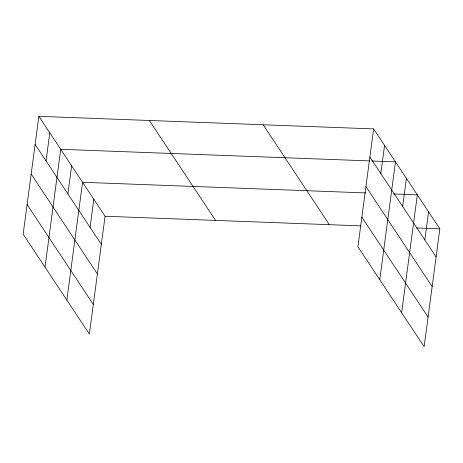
<?xml version="1.0" encoding="UTF-8"?>
<svg xmlns="http://www.w3.org/2000/svg" width="463" height="463" viewBox="0 0 463 463"><rect width="100%" height="100%" fill="white"/><g stroke="black" fill="none" stroke-linecap="round" stroke-linejoin="round"><path stroke-width="0.69" d="M38.869 116.335L23.15 234.168L89.365 334.089L105.089 216.262L38.869 116.335L373.635 128.911L439.85 228.832L424.131 346.665L357.911 246.738L373.635 128.911M46.045 160.939L49.796 132.823M45.004 267.139L60.722 149.312L369.659 160.916M67.899 193.916L71.649 165.8M66.851 300.117L82.576 182.289L365.689 192.921M90.082 227.391L93.833 199.275M380.812 173.509L384.562 145.394M379.764 279.71L395.483 161.882L371.812 160.997M402.66 206.486L406.41 178.371M401.618 312.687L417.337 194.859L393.666 193.968M424.843 239.961L428.593 211.846M105.089 216.262L360.943 225.869M416.179 227.946L439.85 228.832M369.885 157.021L436.1 256.948M365.932 186.63L432.147 286.551M361.863 217.13L428.078 317.057M263.163 124.761L329.378 224.688M149.341 120.484L215.561 220.411M35.119 144.45L101.339 244.377M31.171 174.059L97.386 273.98M27.103 204.559L93.318 304.486"/></g></svg>
